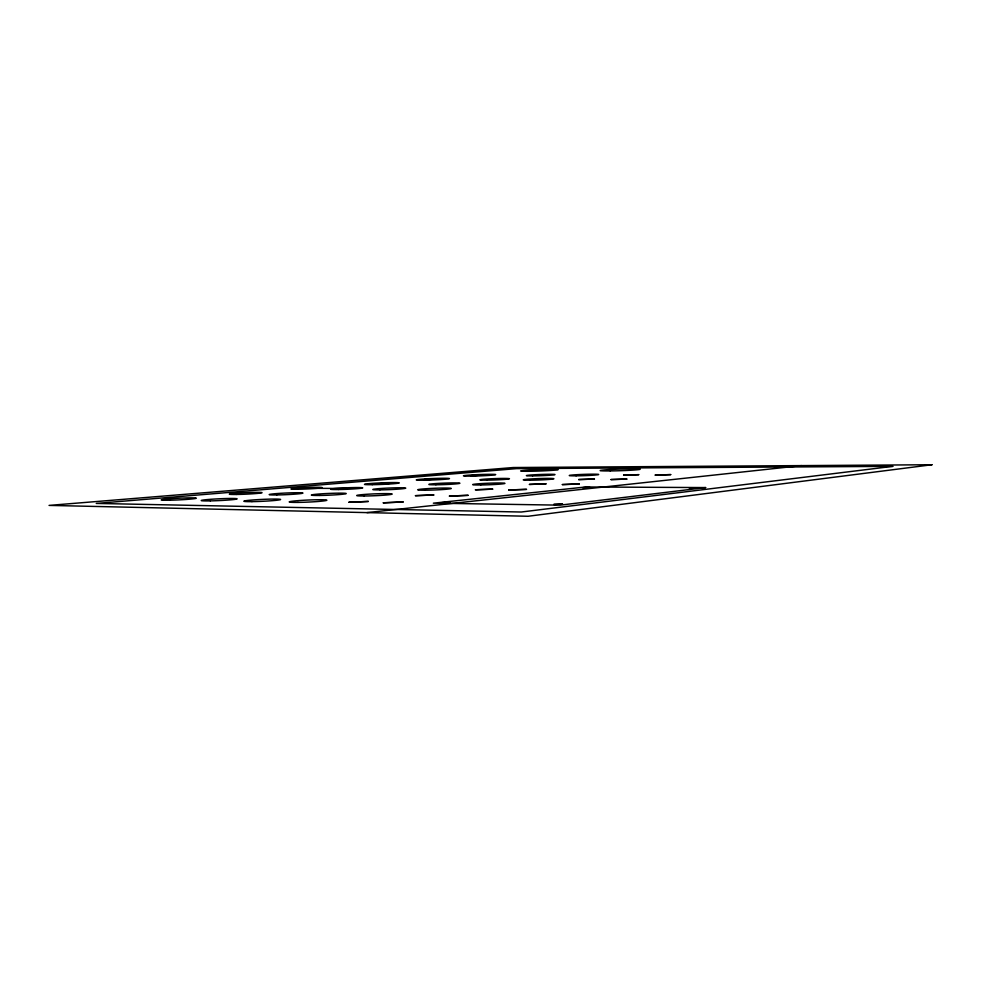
<?xml version="1.0" encoding="UTF-8"?>
<svg xmlns="http://www.w3.org/2000/svg" width="981" height="981" viewBox="0 0 981 981"><rect width="100%" height="100%" fill="white"/><g stroke="black" fill="none" stroke-linecap="round" stroke-linejoin="round"><path stroke-width="1.47" d="M582.861 487.655L589.973 487.41L582.972 487.704M366.98 512.609L801.563 465.607M306.477 488.256L346.747 488.526M424.675 479.55L440.849 478.936L424.675 479.55M441.769 502.713L449.874 502.419L441.818 502.689M610.955 479.586L627.067 479.084L611.004 479.55M415.466 495.675L433.749 494.976L415.466 495.675M508.783 489.985L526.478 489.372L508.783 489.985M562.53 504.111L553.86 504.43L562.53 504.111M403.105 501.965L383.301 502.812L403.105 501.965M594.437 479.047L578.667 479.562L594.437 479.047M492.658 489.127L475.307 489.789L492.646 489.151M579.207 483.964L562.358 484.577L579.207 483.964M390.303 483.277L373.369 483.976L390.291 483.302M487.398 474.927L471.898 475.54L487.398 474.927M468.096 495.331L449.433 496.092L468.096 495.331M670.697 474.596L655.247 475.086L670.697 474.596M368.341 501.438L348.942 502.26L368.341 501.438M545.963 483.854L529.446 484.43L545.963 483.854M638.705 474.669L623.609 475.123L638.705 474.669M696.939 487.998L689.349 488.231L696.951 487.986M931.95 464.736L528.048 516.264L49.05 505.399L513.259 467.532L931.95 464.736M892.747 466.355L521.267 512.021L96.261 503.425L516.546 468.624L892.747 466.355M705.621 487.569L560.151 505.154L433.357 503.167L585.731 486.981L705.621 487.569M610.219 470.929A19.828 0.809 -1.9 0 0 640.176 469.237A19.828 0.809 -1.9 0 0 610.673 469.494A19.828 0.809 -1.9 0 0 610.219 470.929M528.722 471.285A18.86 0.748 -2.1 0 0 558.115 469.666A18.86 0.748 -2.1 0 0 531.126 469.911A18.86 0.748 -2.1 0 0 528.722 471.285M298.077 489.237A15.647 0.711 -2.5 0 0 322.062 487.618A15.647 0.711 -2.5 0 0 299.205 487.962A15.647 0.711 -2.5 0 0 298.077 489.237M236.188 494.473A16.505 0.773 -2.6 0 0 262.037 492.72A16.505 0.773 -2.6 0 0 238.616 493.038A16.505 0.773 -2.6 0 0 236.188 494.473M169.688 500.212A17.499 0.834 -2.8 0 0 196.323 498.225A17.499 0.834 -2.8 0 0 170.547 498.716A17.499 0.834 -2.8 0 0 169.688 500.212M210.314 500.886A17.916 0.895 -2.7 0 0 237.144 498.826A17.916 0.895 -2.7 0 0 210.302 499.329A17.916 0.895 -2.7 0 0 210.314 500.886M276.814 494.951A16.898 0.822 -2.6 0 0 302.896 493.136A16.898 0.822 -2.6 0 0 278.432 493.455A16.898 0.822 -2.6 0 0 276.814 494.951M338.555 489.531A16.015 0.748 -2.4 0 0 362.725 487.864A16.015 0.748 -2.4 0 0 338.886 488.219A16.015 0.748 -2.4 0 0 338.555 489.531M470.843 476.116A16.052 0.662 -2.2 0 0 495.65 474.657A16.052 0.662 -2.2 0 0 472.413 474.902A16.052 0.662 -2.2 0 0 470.843 476.116M424.111 480.212A16.738 0.723 -2.3 0 0 449.482 478.618A16.738 0.723 -2.3 0 0 424.675 478.949A16.738 0.723 -2.3 0 0 424.111 480.212M372.228 484.688A17.511 0.785 -2.4 0 0 399.292 482.959A17.511 0.785 -2.4 0 0 373.945 483.265A17.511 0.785 -2.4 0 0 372.228 484.688M532.585 475.895A14.323 0.613 -2.1 0 0 554.939 474.632A14.323 0.613 -2.1 0 0 534.461 474.767A14.323 0.613 -2.1 0 0 532.585 475.895M487.005 480.138A14.936 0.674 -2.1 0 0 509.482 478.728A14.936 0.674 -2.1 0 0 487.177 478.973A14.936 0.674 -2.1 0 0 487.005 480.138M435.907 484.786A15.635 0.736 -2.2 0 0 459.905 483.265A15.635 0.736 -2.2 0 0 437.097 483.474A15.635 0.736 -2.2 0 0 435.907 484.786M379.966 489.875A16.419 0.797 -2.4 0 0 405.668 488.219A16.419 0.797 -2.4 0 0 382.345 488.391A16.419 0.797 -2.4 0 0 379.966 489.875M319.904 495.454A17.315 0.871 -2.5 0 0 346.219 493.578A17.315 0.871 -2.5 0 0 320.628 493.897A17.315 0.871 -2.5 0 0 319.904 495.454M251.945 501.634A18.369 0.956 -2.7 0 0 280.529 499.574A18.369 0.956 -2.7 0 0 254.226 499.869A18.369 0.956 -2.7 0 0 251.945 501.634M297.991 502.395A18.86 1.03 -2.6 0 0 326.857 500.261A18.86 1.03 -2.6 0 0 299.242 500.555A18.86 1.03 -2.6 0 0 297.991 502.395M364.172 495.994A17.781 0.932 -2.4 0 0 392.142 494.142A17.781 0.932 -2.4 0 0 367.053 494.265A17.781 0.932 -2.4 0 0 364.172 495.994M425.3 490.206A16.861 0.846 -2.3 0 0 451.272 488.501A16.861 0.846 -2.3 0 0 426.772 488.685A16.861 0.846 -2.3 0 0 425.3 490.206M480.739 484.97A16.052 0.773 -2.2 0 0 504.933 483.4A16.052 0.773 -2.2 0 0 481.021 483.608A16.052 0.773 -2.2 0 0 480.739 484.97M529.875 480.2A15.34 0.711 -2.1 0 0 553.824 478.814A15.34 0.711 -2.1 0 0 531.91 478.9A15.34 0.711 -2.1 0 0 529.875 480.2M576.08 475.834A14.715 0.65 -2 0 0 598.668 474.534A14.715 0.65 -2 0 0 577.184 474.669A14.715 0.65 -2 0 0 576.08 475.834"/></g></svg>
